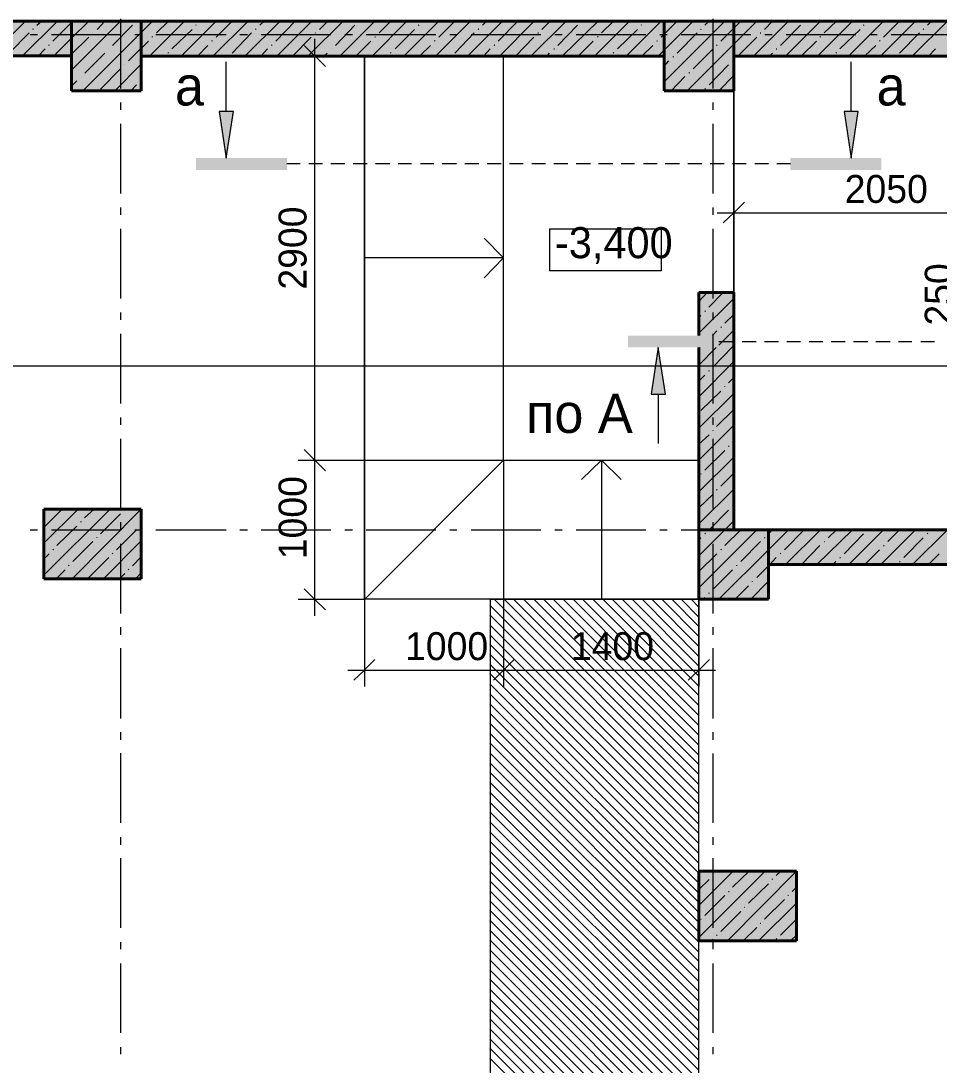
# Model space of a CAD drawing. Header units: millimetres. Extents: x -401725 to 250493, y 305116 to 802890.
# Drawn here: x -375097.931 to -375095.338, y 508984.91 to 508987.86 of the extents above; entities that cross this region are included whole.
import ezdxf

# ---------------------------------------------------------------- set-up
doc = ezdxf.new("R2010")
doc.units = ezdxf.units.MM
doc.layers.add('PDF _Геометрия', color=7, linetype='Continuous', true_color=0x1d1d1d)
doc.layers.add('PDF _Сплошная заливка', color=7, linetype='Continuous', true_color=0xffffff)
doc.layers.add('PDF _Текст', color=7, linetype='Continuous')

msp = doc.modelspace()

# ---------------------------------------------------------------- hatches: boundary and pattern name
at = {"layer": 'PDF _Сплошная заливка', "transparency": 33554559}
for color, points in [(7, [(-375097.3347, 508987.5939), (-375097.333, 508987.6038), (-375097.3696, 508987.6038), (-375097.3696, 508987.5823), (-375097.368, 508987.5823), (-375097.368, 508987.5723), (-375097.3663, 508987.5723), (-375097.3663, 508987.5606), (-375097.3647, 508987.5606), (-375097.3647, 508987.5506), (-375097.363, 508987.5506), (-375097.363, 508987.5389), (-375097.3613, 508987.5389), (-375097.3613, 508987.5273), (-375097.3597, 508987.5273), (-375097.3597, 508987.5173), (-375097.358, 508987.5173), (-375097.358, 508987.5056), (-375097.3563, 508987.5056), (-375097.3563, 508987.4956), (-375097.3547, 508987.4956), (-375097.3547, 508987.4839), (-375097.353, 508987.4839), (-375097.353, 508987.4739), (-375097.3513, 508987.4839), (-375097.3497, 508987.4956), (-375097.348, 508987.5056), (-375097.3463, 508987.5173), (-375097.3447, 508987.5273), (-375097.3413, 508987.5506), (-375097.3397, 508987.5606), (-375097.338, 508987.5723), (-375097.3363, 508987.5823)]), (7, [(-375095.5697, 508987.5939), (-375095.5681, 508987.6038), (-375095.6048, 508987.6038), (-375095.6048, 508987.5939), (-375095.6047, 508987.5939), (-375095.6047, 508987.5823), (-375095.6031, 508987.5823), (-375095.6031, 508987.5723), (-375095.6014, 508987.5723), (-375095.6014, 508987.5606), (-375095.5997, 508987.5606), (-375095.5997, 508987.5506), (-375095.5981, 508987.5506), (-375095.5981, 508987.5389), (-375095.5964, 508987.5389), (-375095.5964, 508987.5273), (-375095.5947, 508987.5273), (-375095.5947, 508987.5173), (-375095.5931, 508987.5173), (-375095.5931, 508987.5056), (-375095.5914, 508987.5056), (-375095.5914, 508987.4956), (-375095.5897, 508987.4956), (-375095.5897, 508987.4839), (-375095.5881, 508987.4839), (-375095.5881, 508987.4739), (-375095.5864, 508987.4839), (-375095.5847, 508987.4956), (-375095.5831, 508987.5056), (-375095.5814, 508987.5173), (-375095.5797, 508987.5273), (-375095.5764, 508987.5506), (-375095.5747, 508987.5606), (-375095.5731, 508987.5723), (-375095.5714, 508987.5823)]), (256, [(-375096.0165, 508986.9706), (-375095.9614, 508986.9706), (-375095.9614, 508986.9373), (-375096.0165, 508986.9373), (-375096.0165, 508986.4223), (-375095.9197, 508986.4223), (-375095.9197, 508987.0921), (-375096.0165, 508987.0921)]), (7, [(-375096.1314, 508986.9273), (-375096.1314, 508986.9371), (-375096.1331, 508986.9371), (-375096.1347, 508986.9273), (-375096.1364, 508986.9156), (-375096.138, 508986.9056), (-375096.1397, 508986.894), (-375096.1414, 508986.884), (-375096.1447, 508986.8606), (-375096.1464, 508986.8506), (-375096.148, 508986.839), (-375096.1497, 508986.829), (-375096.1513, 508986.8181), (-375096.1513, 508986.8072), (-375096.113, 508986.8056), (-375096.113, 508986.8173), (-375096.1147, 508986.8173), (-375096.1147, 508986.829), (-375096.1164, 508986.829), (-375096.1164, 508986.839), (-375096.118, 508986.839), (-375096.118, 508986.8506), (-375096.1197, 508986.8506), (-375096.1197, 508986.8606), (-375096.1214, 508986.8606), (-375096.1214, 508986.8723), (-375096.123, 508986.8723), (-375096.123, 508986.884), (-375096.1247, 508986.884), (-375096.1247, 508986.894), (-375096.1264, 508986.894), (-375096.1264, 508986.9056), (-375096.128, 508986.9056), (-375096.128, 508986.9156), (-375096.1297, 508986.9156), (-375096.1297, 508986.9273)])]:
    msp.add_hatch(color=color, dxfattribs=at).paths.add_polyline_path(points)

# ---------------------------------------------------------------- linework, layer by layer
at = {"layer": 'PDF _Геометрия', "color": 7, "lineweight": 9}
for points in [[(-375100.0913, 508987.8588), (-375092.8661, 508987.8588)], [(-375097.6498, 508987.8654), (-375097.6498, 508987.6688)], [(-375095.9763, 508987.6688), (-375095.9763, 508987.8654)], [(-375097.8848, 508987.8204), (-375097.9048, 508987.8204)], [(-375097.6482, 508987.8205), (-375097.8448, 508987.8205)], [(-375097.5881, 508987.8204), (-375097.6098, 508987.8204)], [(-375097.3515, 508987.8204), (-375097.5499, 508987.8204)], [(-375097.2915, 508987.8204), (-375097.313, 508987.8204)], [(-375097.0565, 508987.8205), (-375097.2532, 508987.8205)], [(-375097.148, 508986.6188), (-375097.1013, 508986.6188), (-375097.1013, 508987.8088)], [(-375096.9948, 508987.8205), (-375097.0165, 508987.8205)], [(-375096.7598, 508987.8205), (-375096.9565, 508987.8205)], [(-375096.6998, 508987.8205), (-375096.7197, 508987.8205)], [(-375096.4631, 508987.8204), (-375096.6598, 508987.8204)], [(-375096.4031, 508987.8205), (-375096.4232, 508987.8205)], [(-375096.1665, 508987.8205), (-375096.3631, 508987.8205)], [(-375096.1064, 508987.8204), (-375096.1264, 508987.8204)], [(-375095.8698, 508987.8205), (-375096.0664, 508987.8205)], [(-375095.8098, 508987.8205), (-375095.8299, 508987.8205)], [(-375095.5732, 508987.8205), (-375095.7699, 508987.8205)], [(-375095.5131, 508987.8204), (-375095.5349, 508987.8204)], [(-375095.2765, 508987.8205), (-375095.4731, 508987.8205)], [(-375097.7881, 508987.7605), (-375099.8949, 508987.7605)], [(-375096.9614, 508987.7605), (-375097.5915, 508987.7605)], [(-375097.1013, 508987.7604), (-375097.1429, 508987.7604)], [(-375097.1014, 508987.7605), (-375097.0548, 508987.7605)], [(-375096.9613, 508987.7604), (-375096.568, 508987.7604)], [(-375096.568, 508987.7604), (-375096.1146, 508987.7604)], [(-375096.568, 508986.6188), (-375096.568, 508987.7604)], [(-375092.9646, 508987.7604), (-375095.918, 508987.7604)], [(-375097.3515, 508987.6038), (-375097.3515, 508987.7438)], [(-375095.5865, 508987.6038), (-375095.5865, 508987.7438)], [(-375097.5914, 508987.6621), (-375097.7881, 508987.6621)], [(-375096.1147, 508987.6621), (-375095.9182, 508987.6621)], [(-375097.6498, 508987.6288), (-375097.6498, 508987.6088)], [(-375097.3716, 508987.6038), (-375097.3515, 508987.4721)], [(-375097.3314, 508987.6038), (-375097.3713, 508987.6038)], [(-375097.3515, 508987.4721), (-375097.3314, 508987.6038)], [(-375095.9763, 508987.6088), (-375095.9763, 508987.6288)], [(-375095.6064, 508987.6038), (-375095.5865, 508987.4721)], [(-375095.5664, 508987.6038), (-375095.6063, 508987.6038)], [(-375095.5864, 508987.4721), (-375095.5664, 508987.6038)], [(-375097.6498, 508987.5688), (-375097.6498, 508987.3721)], [(-375095.9763, 508987.3721), (-375095.9763, 508987.5688)], [(-375095.9182, 508987.0921), (-375095.9182, 508987.3171), (-375095.9182, 508987.3655)], [(-375097.6498, 508987.3321), (-375097.6498, 508987.3121)], [(-375095.9763, 508987.3121), (-375095.9763, 508987.3321)], [(-375095.9647, 508987.3171), (-375095.1113, 508987.3171)], [(-375097.6498, 508987.2721), (-375097.6498, 508987.0754)], [(-375096.4382, 508987.2721), (-375096.4382, 508987.1538)], [(-375096.4381, 508987.2721), (-375096.123, 508987.2721), (-375096.123, 508987.1538)], [(-375095.9763, 508987.0755), (-375095.9763, 508987.2721)], [(-375096.623, 508987.2454), (-375096.568, 508987.1904), (-375096.9613, 508987.1904)], [(-375096.568, 508987.1904), (-375096.623, 508987.1338)], [(-375096.123, 508987.1538), (-375096.4381, 508987.1538)], [(-375096.0165, 508987.0921), (-375096.0165, 508986.9705)], [(-375095.9182, 508987.0921), (-375096.0165, 508987.0921)], [(-375097.6498, 508987.0354), (-375097.6498, 508987.0154)], [(-375095.9763, 508987.0154), (-375095.9763, 508987.0354)], [(-375097.6498, 508986.9754), (-375097.6498, 508986.7788)], [(-375095.9763, 508986.7788), (-375095.9763, 508986.9754)], [(-375096.1314, 508986.9371), (-375096.1514, 508986.8055)], [(-375096.1113, 508986.8054), (-375096.1313, 508986.9371)], [(-375096.0165, 508986.9371), (-375096.0165, 508986.6188)], [(-375096.1513, 508986.8054), (-375096.1113, 508986.8054)], [(-375096.1314, 508986.8054), (-375096.1314, 508986.6655)], [(-375097.6498, 508986.7388), (-375097.6498, 508986.7188)], [(-375095.9763, 508986.7188), (-375095.9763, 508986.7388)], [(-375097.6498, 508986.6788), (-375097.6498, 508986.4821)], [(-375095.9763, 508986.4821), (-375095.9763, 508986.6788)], [(-375097.1014, 508986.6188), (-375096.568, 508986.6188)], [(-375097.1013, 508986.1788), (-375097.1013, 508986.6188)], [(-375096.9613, 508986.2254), (-375096.568, 508986.6188)], [(-375096.5683, 508986.6188), (-375096.0165, 508986.6188), (-375096.0165, 508986.2255)], [(-375096.568, 508986.6188), (-375096.568, 508986.0254), (-375096.568, 508985.9788)], [(-375096.3481, 508986.5638), (-375096.2915, 508986.6188), (-375096.2915, 508986.2255)], [(-375096.2913, 508986.6188), (-375096.2363, 508986.5638)], [(-375097.8665, 508986.4804), (-375097.5914, 508986.4804)], [(-375097.8663, 508986.2838), (-375097.8663, 508986.4804)], [(-375097.5914, 508986.4804), (-375097.5914, 508986.2838)], [(-375097.9048, 508986.4221), (-375097.8848, 508986.4221)], [(-375097.8448, 508986.4221), (-375097.6482, 508986.4221)], [(-375097.6498, 508986.4438), (-375097.6498, 508986.4221)], [(-375097.6098, 508986.4221), (-375097.5881, 508986.4221)], [(-375097.5499, 508986.4221), (-375097.3515, 508986.4221)], [(-375097.313, 508986.4221), (-375097.2915, 508986.4221)], [(-375097.2532, 508986.4221), (-375097.0565, 508986.4221)], [(-375097.0165, 508986.4221), (-375096.9948, 508986.4221)], [(-375096.9565, 508986.4221), (-375096.7598, 508986.4221)], [(-375096.7197, 508986.4221), (-375096.6998, 508986.4221)], [(-375096.6598, 508986.4221), (-375096.4632, 508986.4221)], [(-375096.4232, 508986.4221), (-375096.4031, 508986.4221)], [(-375096.3631, 508986.4221), (-375096.1665, 508986.4221)], [(-375096.1264, 508986.4221), (-375096.1064, 508986.4221)], [(-375096.0664, 508986.4221), (-375095.8698, 508986.4221)], [(-375096.0165, 508986.4221), (-375096.0165, 508986.0255), (-375096.0165, 508985.9788)], [(-375095.9763, 508986.4221), (-375095.9763, 508986.4438)], [(-375095.8299, 508986.4221), (-375095.8098, 508986.4221)], [(-375095.8196, 508986.4221), (-375094.8397, 508986.4221)], [(-375095.7699, 508986.4221), (-375095.5732, 508986.4221)], [(-375095.5349, 508986.4221), (-375095.5131, 508986.4221)], [(-375095.4731, 508986.4221), (-375095.2765, 508986.4221)], [(-375097.6498, 508986.3821), (-375097.6498, 508986.1855)], [(-375095.9763, 508986.1854), (-375095.9763, 508986.3821)], [(-375093.063, 508986.3238), (-375095.8196, 508986.3238)], [(-375097.5914, 508986.2838), (-375097.8665, 508986.2838)], [(-375097.1013, 508986.2254), (-375097.148, 508986.2254)], [(-375097.1014, 508986.2255), (-375096.9614, 508986.2255)], [(-375095.8198, 508986.2255), (-375096.9616, 508986.2255)], [(-375096.6066, 508986.2255), (-375096.0165, 508986.2255), (-375096.9615, 508986.2255)], [(-375096.9614, 508986.2254), (-375096.9614, 508986.0255), (-375096.9614, 508985.9788)], [(-375096.6063, 508986.2254), (-375096.6063, 508979.9554)], [(-375096.0165, 508980.1621), (-375096.0165, 508986.2256)], [(-375097.6498, 508986.1471), (-375097.6498, 508986.1255)], [(-375095.9763, 508986.1254), (-375095.9763, 508986.1471)], [(-375097.6498, 508986.0871), (-375097.6498, 508985.8888)], [(-375095.9763, 508985.8888), (-375095.9763, 508986.0871)], [(-375097.0079, 508986.0254), (-375096.568, 508986.0254)], [(-375096.5683, 508986.0255), (-375095.9698, 508986.0255)], [(-375097.6498, 508985.8505), (-375097.6498, 508985.8288)], [(-375095.9763, 508985.8288), (-375095.9763, 508985.8505)], [(-375097.6498, 508985.7905), (-375097.6498, 508985.5938)], [(-375095.9763, 508985.5938), (-375095.9763, 508985.7904)], [(-375097.6498, 508985.5538), (-375097.6498, 508985.5321)], [(-375095.9763, 508985.5321), (-375095.9763, 508985.5538)], [(-375097.6498, 508985.4938), (-375097.6498, 508985.2971)], [(-375095.9763, 508985.2971), (-375095.9763, 508985.4938)], [(-375096.0165, 508985.2605), (-375096.0165, 508985.4571)], [(-375096.0163, 508985.4571), (-375095.7413, 508985.4571)], [(-375095.7413, 508985.4571), (-375095.7413, 508985.2604)], [(-375097.6498, 508985.2571), (-375097.6498, 508985.2371)], [(-375095.7413, 508985.2604), (-375096.0163, 508985.2604)], [(-375095.9763, 508985.2371), (-375095.9763, 508985.2571)], [(-375097.6498, 508985.1971), (-375097.6498, 508985.0005)], [(-375095.9763, 508985.0004), (-375095.9763, 508985.1971)], [(-375097.6498, 508984.9605), (-375097.6498, 508984.9405)], [(-375095.9763, 508984.9404), (-375095.9763, 508984.9604)]]:
    msp.add_lwpolyline(points, dxfattribs=at)
at = {"layer": 'PDF _Геометрия', "color": 7, "lineweight": 40}
for points in [[(-375099.8949, 508987.8588), (-375097.7881, 508987.8588), (-375097.7881, 508987.6621)], [(-375097.5914, 508987.7604), (-375097.5914, 508987.8588), (-375097.7881, 508987.8588)], [(-375097.7881, 508987.7605), (-375097.7881, 508987.8588)], [(-375097.5914, 508987.6621), (-375097.5914, 508987.8588)], [(-375097.5912, 508987.8588), (-375096.1146, 508987.8588), (-375096.1146, 508987.6621)], [(-375095.9182, 508987.7605), (-375095.9182, 508987.8588), (-375096.1147, 508987.8588)], [(-375096.1146, 508987.7604), (-375096.1146, 508987.8588)], [(-375095.9182, 508987.6621), (-375095.9182, 508987.8588)], [(-375092.9646, 508987.8588), (-375095.918, 508987.8588)], [(-375099.8948, 508987.7605), (-375097.788, 508987.7605)], [(-375097.5912, 508987.7604), (-375096.1146, 508987.7604)], [(-375095.918, 508987.7604), (-375092.9647, 508987.7604)], [(-375097.7881, 508987.6621), (-375097.5914, 508987.6621)], [(-375096.1147, 508987.6621), (-375095.9182, 508987.6621)], [(-375096.0165, 508987.0921), (-375096.0165, 508986.9705)], [(-375095.9182, 508987.0921), (-375096.0165, 508987.0921)], [(-375095.9182, 508986.4221), (-375095.9182, 508987.0921)], [(-375096.0165, 508986.9371), (-375096.0165, 508986.4221)], [(-375097.5914, 508986.4804), (-375097.8665, 508986.4804)], [(-375097.8663, 508986.4804), (-375097.8663, 508986.2838)], [(-375097.5914, 508986.2838), (-375097.5914, 508986.4804)], [(-375095.8198, 508986.3238), (-375095.8198, 508986.4221), (-375096.0166, 508986.4221)], [(-375096.0165, 508986.4221), (-375095.9182, 508986.4221)], [(-375096.0165, 508986.4221), (-375096.0165, 508986.2255)], [(-375095.8198, 508986.2255), (-375095.8198, 508986.4221)], [(-375093.7364, 508986.4221), (-375095.8197, 508986.4221)], [(-375095.8196, 508986.3238), (-375093.0629, 508986.3238)], [(-375097.8665, 508986.2838), (-375097.5914, 508986.2838)], [(-375096.0166, 508986.2255), (-375095.8198, 508986.2255)], [(-375096.0165, 508985.4571), (-375096.0165, 508985.2605)], [(-375095.7413, 508985.4571), (-375096.0163, 508985.4571)], [(-375095.7413, 508985.2604), (-375095.7413, 508985.4571)], [(-375096.0163, 508985.2604), (-375095.7413, 508985.2604)]]:
    msp.add_lwpolyline(points, dxfattribs=at)
at = {"layer": 'PDF _Геометрия', "lineweight": 9}
for points in [[(-375098.0164, 508987.7605), (-375097.9182, 508987.8588)], [(-375097.9279, 508987.7604), (-375097.828, 508987.8588)], [(-375097.8965, 508987.8355), (-375097.8965, 508987.8371)], [(-375097.8865, 508987.8471), (-375097.8731, 508987.8588)], [(-375097.8414, 508987.8021), (-375097.7881, 508987.8555)], [(-375097.7882, 508987.8555), (-375097.7848, 508987.8588)], [(-375097.7881, 508987.8104), (-375097.7397, 508987.8588)], [(-375097.7881, 508987.7205), (-375097.6498, 508987.8588)], [(-375097.7162, 508987.8355), (-375097.6946, 508987.8588)], [(-375097.6731, 508987.7904), (-375097.6164, 508987.8471)], [(-375097.6047, 508987.8588), (-375097.6047, 508987.8588)], [(-375097.5914, 508987.8271), (-375097.5596, 508987.8588)], [(-375097.5681, 508987.7604), (-375097.4697, 508987.8588)], [(-375097.548, 508987.8255), (-375097.5148, 508987.8588)], [(-375097.4781, 508987.7605), (-375097.3798, 508987.8588)], [(-375097.4365, 508987.8471), (-375097.4365, 508987.8488)], [(-375097.4248, 508987.8588), (-375097.4248, 508987.8588)], [(-375097.3882, 508987.7605), (-375097.2898, 508987.8588)], [(-375097.3797, 508987.8138), (-375097.3347, 508987.8588)], [(-375097.298, 508987.7605), (-375097.1996, 508987.8588)], [(-375097.2681, 508987.8354), (-375097.2681, 508987.8371)], [(-375097.2564, 508987.8471), (-375097.2447, 508987.8588)], [(-375097.2114, 508987.8021), (-375097.1564, 508987.8588)], [(-375097.2081, 508987.7605), (-375097.1097, 508987.8588)], [(-375097.1197, 508987.7605), (-375097.0214, 508987.8588)], [(-375097.088, 508987.8354), (-375097.0646, 508987.8588)], [(-375097.0429, 508987.7904), (-375096.988, 508987.8471)], [(-375097.0298, 508987.7605), (-375096.9315, 508987.8588)], [(-375096.9763, 508987.8588), (-375096.9763, 508987.8588)], [(-375096.9396, 508987.7604), (-375096.8413, 508987.8588)], [(-375096.9197, 508987.8254), (-375096.8864, 508987.8588)], [(-375096.8496, 508987.7604), (-375096.7514, 508987.8588)], [(-375096.808, 508987.8471), (-375096.8063, 508987.8488)], [(-375096.7965, 508987.8588), (-375096.7965, 508987.8588)], [(-375096.7597, 508987.7605), (-375096.6615, 508987.8588)], [(-375096.7513, 508987.8138), (-375096.7063, 508987.8588)], [(-375096.6697, 508987.7604), (-375096.5713, 508987.8588)], [(-375096.6398, 508987.8354), (-375096.6381, 508987.8371)], [(-375096.6279, 508987.8471), (-375096.6164, 508987.8588)], [(-375096.5831, 508987.8021), (-375096.5281, 508987.8588)], [(-375096.5798, 508987.7604), (-375096.4814, 508987.8588)], [(-375096.4898, 508987.7605), (-375096.3914, 508987.8588)], [(-375096.4598, 508987.8355), (-375096.4365, 508987.8588)], [(-375096.4147, 508987.7904), (-375096.3596, 508987.8471)], [(-375096.4016, 508987.7605), (-375096.3015, 508987.8588)], [(-375096.3481, 508987.8588), (-375096.3463, 508987.8588)], [(-375096.3113, 508987.7604), (-375096.2129, 508987.8588)], [(-375096.2914, 508987.8254), (-375096.258, 508987.8588)], [(-375096.2213, 508987.7605), (-375096.123, 508987.8588)], [(-375096.1799, 508987.8471), (-375096.1782, 508987.8488)], [(-375096.1681, 508987.8588), (-375096.1681, 508987.8588)], [(-375096.1149, 508987.8221), (-375096.0782, 508987.8588)], [(-375096.1148, 508987.7771), (-375096.0331, 508987.8588)], [(-375096.1148, 508987.6871), (-375095.9432, 508987.8588)], [(-375096.0115, 508987.8355), (-375096.0097, 508987.8371)], [(-375095.9998, 508987.8471), (-375095.988, 508987.8588)], [(-375095.9548, 508987.8021), (-375095.9182, 508987.8388)], [(-375095.9181, 508987.8388), (-375095.8981, 508987.8588)], [(-375095.918, 508987.7938), (-375095.853, 508987.8588)], [(-375095.8615, 508987.7605), (-375095.7631, 508987.8588)], [(-375095.8315, 508987.8355), (-375095.8082, 508987.8588)], [(-375095.7863, 508987.7904), (-375095.7296, 508987.8471)], [(-375095.7715, 508987.7604), (-375095.6731, 508987.8588)], [(-375095.7197, 508987.8588), (-375095.718, 508987.8588)], [(-375095.6813, 508987.7604), (-375095.583, 508987.8588)], [(-375095.6631, 508987.8255), (-375095.628, 508987.8588)], [(-375095.5929, 508987.7605), (-375095.4947, 508987.8588)], [(-375095.5516, 508987.8471), (-375095.5498, 508987.8488)], [(-375095.5399, 508987.8588), (-375095.5381, 508987.8588)], [(-375095.503, 508987.7605), (-375095.4047, 508987.8588)], [(-375095.4947, 508987.8138), (-375095.4498, 508987.8588)], [(-375095.4133, 508987.7605), (-375095.3148, 508987.8588)], [(-375095.3831, 508987.8355), (-375095.3814, 508987.8371)], [(-375095.3713, 508987.8471), (-375095.3596, 508987.8588)], [(-375097.9649, 508987.7688), (-375097.9081, 508987.8255)], [(-375097.8381, 508987.7605), (-375097.7881, 508987.8105)], [(-375097.7881, 508987.7655), (-375097.7397, 508987.8138)], [(-375097.7563, 508987.6621), (-375097.5914, 508987.8271)], [(-375097.728, 508987.8254), (-375097.728, 508987.8254)], [(-375097.5596, 508987.8138), (-375097.5596, 508987.8154)], [(-375097.5047, 508987.7804), (-375097.4479, 508987.8354)], [(-375097.3348, 508987.7688), (-375097.2798, 508987.8254)], [(-375097.1646, 508987.7604), (-375097.1113, 508987.8138)], [(-375097.0997, 508987.8255), (-375097.098, 508987.8255)], [(-375096.9313, 508987.8138), (-375096.9296, 508987.8154)], [(-375096.8748, 508987.7805), (-375096.8198, 508987.8355)], [(-375096.7063, 508987.7688), (-375096.6514, 508987.8254)], [(-375096.5347, 508987.7604), (-375096.483, 508987.8138)], [(-375096.4714, 508987.8255), (-375096.4697, 508987.8255)], [(-375096.3032, 508987.8138), (-375096.3015, 508987.8154)], [(-375096.2466, 508987.7805), (-375096.1898, 508987.8355)], [(-375096.1228, 508987.8138), (-375096.1146, 508987.8221)], [(-375096.0782, 508987.7688), (-375096.0214, 508987.8254)], [(-375095.9062, 508987.7604), (-375095.853, 508987.8138)], [(-375095.8431, 508987.8255), (-375095.8413, 508987.8255)], [(-375095.6749, 508987.8138), (-375095.6731, 508987.8155)], [(-375095.6181, 508987.7805), (-375095.5615, 508987.8355)], [(-375095.4497, 508987.7688), (-375095.3931, 508987.8254)], [(-375097.8831, 508987.7604), (-375097.863, 508987.7805)], [(-375097.8514, 508987.7904), (-375097.8514, 508987.7921)], [(-375097.6829, 508987.7804), (-375097.6829, 508987.7804)], [(-375097.6279, 508987.7471), (-375097.5914, 508987.7821)], [(-375097.5912, 508987.7821), (-375097.5713, 508987.8021)], [(-375097.4331, 508987.7604), (-375097.4031, 508987.7905)], [(-375097.3914, 508987.8021), (-375097.3914, 508987.8038)], [(-375097.2531, 508987.7605), (-375097.2347, 508987.7804)], [(-375097.223, 508987.7904), (-375097.223, 508987.7921)], [(-375097.0548, 508987.7805), (-375097.0548, 508987.7805)], [(-375096.9847, 508987.7605), (-375096.9432, 508987.8021)], [(-375096.8047, 508987.7605), (-375096.7747, 508987.7905)], [(-375096.7632, 508987.8021), (-375096.7614, 508987.8038)], [(-375096.6246, 508987.7604), (-375096.6063, 508987.7804)], [(-375096.5947, 508987.7904), (-375096.593, 508987.7921)], [(-375096.4266, 508987.7805), (-375096.4248, 508987.7805)], [(-375096.3565, 508987.7605), (-375096.3148, 508987.8021)], [(-375096.1763, 508987.7605), (-375096.1464, 508987.7905)], [(-375096.1348, 508987.8021), (-375096.1331, 508987.8038)], [(-375096.0498, 508987.6621), (-375095.9182, 508987.7938)], [(-375096.0329, 508987.7238), (-375095.9763, 508987.7804)], [(-375095.9664, 508987.7904), (-375095.9646, 508987.7921)], [(-375095.7982, 508987.7804), (-375095.7965, 508987.7804)], [(-375095.7264, 508987.7605), (-375095.6848, 508987.8021)], [(-375095.548, 508987.7605), (-375095.5164, 508987.7904)], [(-375095.5065, 508987.8021), (-375095.5047, 508987.8038)], [(-375095.368, 508987.7604), (-375095.348, 508987.7804)], [(-375097.7931, 508987.7605), (-375097.7881, 508987.7655)], [(-375097.7512, 508987.7121), (-375097.6946, 508987.7688)], [(-375097.5148, 508987.7688), (-375097.5148, 508987.7705)], [(-375097.0748, 508987.7605), (-375097.0665, 508987.7688)], [(-375096.8864, 508987.7688), (-375096.8864, 508987.7704)], [(-375096.4448, 508987.7605), (-375096.4382, 508987.7688)], [(-375096.2582, 508987.7688), (-375096.2564, 508987.7705)], [(-375096.1313, 508987.7604), (-375096.1146, 508987.7771)], [(-375096.0897, 508987.7571), (-375096.088, 508987.7588)], [(-375095.8165, 508987.7605), (-375095.8082, 508987.7688)], [(-375095.6298, 508987.7688), (-375095.628, 508987.7704)], [(-375097.7064, 508987.6671), (-375097.6498, 508987.7238)], [(-375097.6664, 508987.6621), (-375097.5914, 508987.7371)], [(-375097.6381, 508987.7354), (-375097.6381, 508987.7354)], [(-375096.1145, 508987.7321), (-375096.1013, 508987.7471)], [(-375095.988, 508987.6788), (-375095.9331, 508987.7354)], [(-375095.9216, 508987.7471), (-375095.9198, 508987.7471)], [(-375097.7882, 508987.6755), (-375097.7731, 508987.6905)], [(-375097.7614, 508987.7021), (-375097.7614, 508987.7021)], [(-375097.593, 508987.6904), (-375097.593, 508987.6904)], [(-375096.0947, 508987.6621), (-375096.0565, 508987.7021)], [(-375096.0449, 508987.7121), (-375096.0432, 508987.7138)], [(-375095.9598, 508987.6621), (-375095.9182, 508987.7055)], [(-375097.6213, 508987.6621), (-375097.6047, 508987.6788)], [(-375095.9998, 508987.6671), (-375095.9981, 508987.6688)], [(-375096.0165, 508986.9771), (-375095.9182, 508987.0755)], [(-375096.0164, 508987.0671), (-375095.9932, 508987.0921)], [(-375095.9882, 508987.0504), (-375095.9481, 508987.0921)], [(-375096.0164, 508987.0221), (-375096.0114, 508987.0271)], [(-375095.9998, 508987.0388), (-375095.9981, 508987.0404)], [(-375095.9433, 508987.0055), (-375095.9182, 508987.0305)], [(-375095.978, 508986.9704), (-375095.9663, 508986.9838)], [(-375095.9598, 508986.9438), (-375095.9182, 508986.9855)], [(-375095.9547, 508986.9938), (-375095.953, 508986.9954)], [(-375096.0165, 508986.8871), (-375095.9682, 508986.9371)], [(-375096.0162, 508986.9321), (-375096.013, 508986.9371)], [(-375095.9763, 508986.8821), (-375095.9214, 508986.9388)], [(-375096.0165, 508986.7971), (-375095.9182, 508986.8971)], [(-375095.988, 508986.8704), (-375095.988, 508986.8721)], [(-375096.0164, 508986.8421), (-375095.9997, 508986.8588)], [(-375095.9332, 508986.8371), (-375095.9182, 508986.8521)], [(-375096.0165, 508986.7088), (-375095.9182, 508986.8071)], [(-375096.0115, 508986.7588), (-375095.9549, 508986.8138)], [(-375095.9432, 508986.8255), (-375095.9432, 508986.8271)], [(-375095.9666, 508986.7138), (-375095.9182, 508986.7621)], [(-375096.0165, 508986.6188), (-375095.9182, 508986.7171)], [(-375096.0163, 508986.6638), (-375095.988, 508986.6905)], [(-375095.9763, 508986.7021), (-375095.9763, 508986.7038)], [(-375095.9332, 508986.6571), (-375095.9315, 508986.6588)], [(-375095.9214, 508986.6688), (-375095.9182, 508986.6721)], [(-375095.9998, 508986.5905), (-375095.9432, 508986.6455)], [(-375096.0165, 508986.5288), (-375095.9182, 508986.6271)], [(-375096.0115, 508986.5788), (-375096.0097, 508986.5805)], [(-375095.9548, 508986.5455), (-375095.9182, 508986.5821)], [(-375096.0165, 508986.4388), (-375095.9182, 508986.5371)], [(-375096.0164, 508986.4838), (-375095.9763, 508986.5221)], [(-375095.9664, 508986.5338), (-375095.9646, 508986.5354)], [(-375097.8666, 508986.3838), (-375097.7699, 508986.4805)], [(-375097.8665, 508986.4738), (-375097.8598, 508986.4805)], [(-375097.8663, 508986.2938), (-375097.6797, 508986.4804)], [(-375097.7864, 508986.2838), (-375097.5914, 508986.4804)], [(-375097.7514, 508986.4555), (-375097.7248, 508986.4804)], [(-375095.9216, 508986.4888), (-375095.9198, 508986.4905)], [(-375097.8662, 508986.4288), (-375097.8179, 508986.4771)], [(-375097.7064, 508986.4105), (-375097.6498, 508986.4671)], [(-375097.6381, 508986.4771), (-375097.6381, 508986.4788)], [(-375095.988, 508986.4221), (-375095.9331, 508986.4771)], [(-375097.8298, 508986.3771), (-375097.7731, 508986.4321)], [(-375097.7614, 508986.4438), (-375097.7614, 508986.4455)], [(-375097.6614, 508986.3655), (-375097.6047, 508986.4221)], [(-375097.593, 508986.4321), (-375097.593, 508986.4338)], [(-375096.0166, 508986.3488), (-375095.9432, 508986.4221)], [(-375096.0162, 508986.2588), (-375095.853, 508986.4221)], [(-375095.988, 508986.4221), (-375095.988, 508986.4221)], [(-375095.9433, 508986.4221), (-375095.9182, 508986.4471)], [(-375095.943, 508986.3771), (-375095.8981, 508986.4221)], [(-375095.8197, 508986.3654), (-375095.7631, 508986.4221)], [(-375095.8197, 508986.4105), (-375095.8082, 508986.4221)], [(-375095.7745, 508986.3654), (-375095.7196, 508986.4221)], [(-375095.7715, 508986.3238), (-375095.6731, 508986.4221)], [(-375095.683, 508986.3238), (-375095.5829, 508986.4221)], [(-375095.6513, 508986.3988), (-375095.628, 508986.4221)], [(-375095.5929, 508986.3238), (-375095.4947, 508986.4221)], [(-375095.5398, 508986.4221), (-375095.5398, 508986.4221)], [(-375095.503, 508986.3238), (-375095.4047, 508986.4221)], [(-375095.483, 508986.3888), (-375095.4498, 508986.4221)], [(-375095.4133, 508986.3238), (-375095.3148, 508986.4221)], [(-375095.3596, 508986.4221), (-375095.3596, 508986.4221)], [(-375097.7163, 508986.3988), (-375097.7163, 508986.4004)], [(-375096.0164, 508986.3938), (-375096.0114, 508986.3988)], [(-375095.9998, 508986.4104), (-375095.9981, 508986.4121)], [(-375095.8314, 508986.3988), (-375095.8296, 508986.4004)], [(-375095.8198, 508986.4105), (-375095.8198, 508986.4105)], [(-375095.6063, 508986.3538), (-375095.5514, 508986.4105)], [(-375095.4381, 508986.3438), (-375095.383, 508986.3988)], [(-375095.3715, 508986.4105), (-375095.3697, 508986.4121)], [(-375097.8414, 508986.3654), (-375097.8397, 508986.3671)], [(-375097.7846, 508986.3321), (-375097.728, 508986.3888)], [(-375097.6981, 508986.2838), (-375097.5914, 508986.3904)], [(-375095.9598, 508986.2255), (-375095.8198, 508986.3655)], [(-375095.9547, 508986.3654), (-375095.953, 508986.3671)], [(-375095.8979, 508986.3321), (-375095.8429, 508986.3888)], [(-375095.7265, 508986.3238), (-375095.6748, 508986.3771)], [(-375095.6632, 508986.3888), (-375095.6615, 508986.3888)], [(-375095.5481, 508986.3238), (-375095.5063, 508986.3654)], [(-375095.4948, 508986.3771), (-375095.493, 508986.3771)], [(-375097.8664, 508986.3388), (-375097.8514, 508986.3538)], [(-375097.7395, 508986.2871), (-375097.6829, 508986.3438)], [(-375097.6732, 508986.3538), (-375097.6715, 508986.3555)], [(-375097.6164, 508986.3204), (-375097.5914, 508986.3454)], [(-375096.0164, 508986.3038), (-375095.9663, 508986.3538)], [(-375095.8165, 508986.3238), (-375095.7981, 508986.3438)], [(-375095.7866, 508986.3538), (-375095.7848, 508986.3555)], [(-375095.6181, 508986.3438), (-375095.6164, 508986.3438)], [(-375095.3682, 508986.3238), (-375095.3382, 508986.3538)], [(-375097.8314, 508986.2838), (-375097.8063, 508986.3088)], [(-375097.7965, 508986.3205), (-375097.7949, 508986.3221)], [(-375097.6281, 508986.3088), (-375097.6264, 508986.3105)], [(-375095.9763, 508986.2538), (-375095.9214, 508986.3088)], [(-375095.9098, 508986.3204), (-375095.9098, 508986.3221)], [(-375095.8533, 508986.2871), (-375095.8198, 508986.3205)], [(-375095.638, 508986.3238), (-375095.6297, 508986.3321)], [(-375095.4497, 508986.3321), (-375095.4479, 508986.3321)], [(-375097.653, 508986.2838), (-375097.6381, 508986.2988)], [(-375097.608, 508986.2838), (-375097.5914, 508986.3004)], [(-375095.8699, 508986.2255), (-375095.8198, 508986.2771)], [(-375095.8647, 508986.2755), (-375095.8647, 508986.2771)], [(-375095.9147, 508986.2254), (-375095.8763, 508986.2638)], [(-375096.0047, 508986.2255), (-375095.9997, 508986.2304)], [(-375095.988, 508986.2421), (-375095.988, 508986.2438)], [(-375095.8198, 508986.2305), (-375095.8198, 508986.2321)], [(-375096.0166, 508985.3605), (-375095.9198, 508985.4571)], [(-375096.0165, 508985.4504), (-375096.0097, 508985.4571)], [(-375096.0163, 508985.2704), (-375095.8296, 508985.4571)], [(-375095.9664, 508985.4554), (-375095.9646, 508985.4571)], [(-375095.9362, 508985.2604), (-375095.7413, 508985.4571)], [(-375095.9214, 508985.4121), (-375095.8747, 508985.4571)], [(-375095.7981, 508985.4455), (-375095.7848, 508985.4571)], [(-375096.0163, 508985.4054), (-375095.988, 508985.4338)], [(-375095.9763, 508985.4454), (-375095.9763, 508985.4454)], [(-375095.8764, 508985.3671), (-375095.8198, 508985.4221)], [(-375095.8082, 508985.4338), (-375095.8082, 508985.4355)], [(-375095.9998, 508985.3321), (-375095.9432, 508985.3888)], [(-375095.9332, 508985.4005), (-375095.9315, 508985.4005)], [(-375095.7648, 508985.3888), (-375095.7631, 508985.3904)], [(-375095.7529, 508985.4004), (-375095.7413, 508985.4121)], [(-375095.8481, 508985.2604), (-375095.7413, 508985.3671)], [(-375095.8314, 508985.3221), (-375095.7747, 508985.3771)], [(-375095.9548, 508985.2871), (-375095.8981, 508985.3438)], [(-375095.8882, 508985.3554), (-375095.8864, 508985.3554)], [(-375096.0115, 508985.3221), (-375096.0097, 508985.3221)], [(-375095.8431, 508985.3104), (-375095.8413, 508985.3104)], [(-375095.7864, 508985.2771), (-375095.7413, 508985.3221)], [(-375095.9664, 508985.2771), (-375095.9646, 508985.2771)], [(-375095.8914, 508985.2604), (-375095.853, 508985.2988)], [(-375095.7579, 508985.2604), (-375095.7413, 508985.2771)], [(-375095.9813, 508985.2604), (-375095.9763, 508985.2654)], [(-375095.7982, 508985.2655), (-375095.7965, 508985.2671)]]:
    msp.add_lwpolyline(points, dxfattribs=at)
at = {"layer": 'PDF _Геометрия', "color": 7, "lineweight": 18}
for points in [[(-375097.1013, 508987.7604), (-375097.1312, 508987.7904)], [(-375097.1014, 508987.7605), (-375097.0714, 508987.7305)], [(-375095.9181, 508987.3171), (-375095.888, 508987.3471)], [(-375095.9182, 508987.3171), (-375095.9483, 508987.2888)], [(-375097.1013, 508986.6188), (-375097.1312, 508986.6488)], [(-375097.1014, 508986.6188), (-375097.0714, 508986.5888)], [(-375097.1013, 508986.2254), (-375097.1312, 508986.2554)], [(-375097.1014, 508986.2254), (-375097.0714, 508986.1955)], [(-375096.9616, 508986.0255), (-375096.9315, 508986.0555)], [(-375096.568, 508986.0255), (-375096.5381, 508986.0555)], [(-375096.0164, 508986.0255), (-375095.9864, 508986.0554)], [(-375096.9614, 508986.0255), (-375096.9914, 508985.9971)], [(-375096.568, 508986.0254), (-375096.5964, 508985.9971)], [(-375096.0165, 508986.0255), (-375096.0465, 508985.9971)]]:
    msp.add_lwpolyline(points, dxfattribs=at)
at = {"layer": 'PDF _Геометрия', "color": 7, "lineweight": 9}
for points in [[(-375096.9614, 508987.7604), (-375096.9614, 508986.2255)], [(-375095.9182, 508987.0921), (-375095.9182, 508987.6621)]]:
    msp.add_lwpolyline(points, close=True, dxfattribs=at)
at = {"layer": 'PDF _Геометрия', "color": 8, "lineweight": 9, "true_color": 0x808080}
for points in [[(-375097.1431, 508987.4555), (-375097.1799, 508987.4555)], [(-375097.0798, 508987.4555), (-375097.1181, 508987.4555)], [(-375097.0163, 508987.4554), (-375097.0563, 508987.4554)], [(-375096.953, 508987.4554), (-375096.993, 508987.4554)], [(-375096.8897, 508987.4554), (-375096.9296, 508987.4554)], [(-375096.828, 508987.4554), (-375096.8662, 508987.4554)], [(-375096.7647, 508987.4554), (-375096.803, 508987.4554)], [(-375096.7014, 508987.4554), (-375096.7415, 508987.4554)], [(-375096.6381, 508987.4555), (-375096.678, 508987.4555)], [(-375096.5748, 508987.4555), (-375096.6148, 508987.4555)], [(-375096.5131, 508987.4555), (-375096.5514, 508987.4555)], [(-375096.4498, 508987.4555), (-375096.4882, 508987.4555)], [(-375096.3863, 508987.4554), (-375096.4262, 508987.4554)], [(-375096.323, 508987.4554), (-375096.3629, 508987.4554)], [(-375096.2597, 508987.4554), (-375096.2997, 508987.4554)], [(-375096.198, 508987.4555), (-375096.2363, 508987.4555)], [(-375096.1347, 508987.4555), (-375096.1731, 508987.4555)], [(-375096.0714, 508987.4555), (-375096.1114, 508987.4555)], [(-375096.0081, 508987.4554), (-375096.0481, 508987.4554)], [(-375095.9448, 508987.4555), (-375095.9849, 508987.4555)], [(-375095.8831, 508987.4555), (-375095.9215, 508987.4555)], [(-375095.8198, 508987.4555), (-375095.8583, 508987.4555)], [(-375095.7582, 508987.4555), (-375095.7964, 508987.4555)], [(-375095.9598, 508986.9538), (-375095.9182, 508986.9538)], [(-375095.8945, 508986.9538), (-375095.8546, 508986.9538)], [(-375095.8313, 508986.9538), (-375095.7913, 508986.9538)], [(-375095.7679, 508986.9538), (-375095.7296, 508986.9538)], [(-375095.7047, 508986.9538), (-375095.6663, 508986.9538)], [(-375095.643, 508986.9538), (-375095.603, 508986.9538)], [(-375095.5797, 508986.9538), (-375095.5398, 508986.9538)], [(-375095.5165, 508986.9538), (-375095.4765, 508986.9538)], [(-375095.4531, 508986.9538), (-375095.4148, 508986.9538)], [(-375095.3899, 508986.9538), (-375095.3515, 508986.9538)], [(-375134.6447, 508986.8855), (-375091.7322, 508986.8855)]]:
    msp.add_lwpolyline(points, dxfattribs=at)
at = {"layer": 'PDF _Геометрия', "color": 9, "lineweight": 9, "true_color": 0xc3c3c3}
for points in [[(-375096.0165, 508985.6471), (-375096.5948, 508986.2255)], [(-375096.0165, 508985.6755), (-375096.5665, 508986.2255)], [(-375096.0165, 508985.7021), (-375096.5398, 508986.2255)], [(-375096.0165, 508985.7305), (-375096.5115, 508986.2255)], [(-375096.0165, 508985.7588), (-375096.4832, 508986.2255)], [(-375096.0165, 508985.7855), (-375096.455, 508986.2255)], [(-375096.0165, 508985.8138), (-375096.4282, 508986.2255)], [(-375096.0165, 508985.8421), (-375096.4, 508986.2255)], [(-375096.0165, 508985.8688), (-375096.3714, 508986.2255)], [(-375096.0165, 508985.8971), (-375096.3449, 508986.2255)], [(-375096.0165, 508985.9255), (-375096.3164, 508986.2255)], [(-375096.0165, 508985.9538), (-375096.2882, 508986.2255)], [(-375096.0165, 508985.9805), (-375096.2616, 508986.2255)], [(-375096.0165, 508986.0088), (-375096.2331, 508986.2255)], [(-375096.0165, 508986.0371), (-375096.2049, 508986.2255)], [(-375096.0165, 508986.0638), (-375096.1766, 508986.2255)], [(-375096.0165, 508986.0921), (-375096.1498, 508986.2255)], [(-375096.0165, 508986.1205), (-375096.1216, 508986.2255)], [(-375096.0165, 508986.1488), (-375096.0933, 508986.2255)], [(-375096.0165, 508986.1755), (-375096.0665, 508986.2255)], [(-375096.0165, 508986.2038), (-375096.0383, 508986.2255)], [(-375096.0165, 508985.6188), (-375096.6066, 508986.2088)], [(-375096.0165, 508985.5905), (-375096.6066, 508986.1821)], [(-375096.0165, 508985.5638), (-375096.6066, 508986.1538)], [(-375096.0165, 508985.5355), (-375096.6066, 508986.1255)], [(-375096.0165, 508985.5071), (-375096.6066, 508986.0988)], [(-375096.0165, 508985.4805), (-375096.6066, 508986.0705)], [(-375096.0165, 508985.4521), (-375096.6066, 508986.0422)], [(-375096.0165, 508985.4238), (-375096.6066, 508986.0155)], [(-375096.0165, 508985.3955), (-375096.6066, 508985.9872)], [(-375096.0165, 508985.3688), (-375096.6066, 508985.9588)], [(-375096.0165, 508985.3405), (-375096.6066, 508985.9305)], [(-375096.0165, 508985.3121), (-375096.6066, 508985.9038)], [(-375096.0165, 508985.2855), (-375096.6066, 508985.8755)], [(-375096.0165, 508985.2571), (-375096.6066, 508985.8471)], [(-375096.0165, 508985.2288), (-375096.6066, 508985.8205)], [(-375096.0165, 508985.2021), (-375096.6066, 508985.7921)], [(-375096.0165, 508985.1738), (-375096.6066, 508985.7638)], [(-375096.0165, 508985.1455), (-375096.6066, 508985.7371)], [(-375096.0165, 508985.1171), (-375096.6066, 508985.7088)], [(-375096.0165, 508985.0905), (-375096.6066, 508985.6805)], [(-375096.0165, 508985.0621), (-375096.6066, 508985.6522)], [(-375096.0165, 508985.0338), (-375096.6066, 508985.6255)], [(-375096.0165, 508985.0071), (-375096.6066, 508985.5972)], [(-375096.0165, 508984.9788), (-375096.6066, 508985.5688)], [(-375096.0165, 508984.9505), (-375096.6066, 508985.5422)], [(-375096.0165, 508984.9238), (-375096.6066, 508985.5138)], [(-375096.0165, 508984.8955), (-375096.6066, 508985.4855)], [(-375096.0165, 508984.8671), (-375096.6066, 508985.4571)], [(-375096.0165, 508984.8388), (-375096.6066, 508985.4305)], [(-375096.0165, 508984.8121), (-375096.6066, 508985.4021)], [(-375096.0165, 508984.7838), (-375096.6066, 508985.3738)], [(-375096.0165, 508984.7555), (-375096.6066, 508985.3471)], [(-375096.0165, 508984.7288), (-375096.6066, 508985.3188)], [(-375096.0165, 508984.7005), (-375096.6066, 508985.2905)], [(-375096.0165, 508984.6721), (-375096.6066, 508985.2638)], [(-375096.0165, 508984.6438), (-375096.6066, 508985.2355)], [(-375096.0165, 508984.6171), (-375096.6066, 508985.2072)], [(-375096.0165, 508984.5888), (-375096.6066, 508985.1788)], [(-375096.0165, 508984.5605), (-375096.6066, 508985.1522)], [(-375096.0165, 508984.5338), (-375096.6066, 508985.1238)], [(-375096.0165, 508984.5055), (-375096.6066, 508985.0955)], [(-375096.0165, 508984.4771), (-375096.6066, 508985.0688)], [(-375096.0165, 508984.4505), (-375096.6066, 508985.0405)], [(-375096.0165, 508984.4221), (-375096.6066, 508985.0121)], [(-375096.0165, 508984.3938), (-375096.6066, 508984.9838)], [(-375096.0165, 508984.3655), (-375096.6066, 508984.9571)], [(-375096.0165, 508984.3388), (-375096.6066, 508984.9288)]]:
    msp.add_lwpolyline(points, dxfattribs=at)
at = {"layer": 'PDF _Сплошная заливка', "lineweight": 5, "transparency": 33554559}
for points in [[(-375099.8948, 508987.8588), (-375097.788, 508987.8588), (-375099.8948, 508987.7605), (-375097.788, 508987.7605)], [(-375097.7881, 508987.8588), (-375097.5914, 508987.8588), (-375097.7881, 508987.6621), (-375097.5914, 508987.6621)], [(-375097.5915, 508987.8588), (-375096.1149, 508987.8588), (-375097.5915, 508987.7605), (-375096.1149, 508987.7605)], [(-375096.1147, 508987.8588), (-375095.9182, 508987.8588), (-375096.1147, 508987.6621), (-375095.9182, 508987.6621)], [(-375095.918, 508987.8588), (-375092.9647, 508987.8588), (-375095.918, 508987.7604), (-375092.9647, 508987.7604)], [(-375097.8665, 508986.4804), (-375097.5914, 508986.4804), (-375097.8665, 508986.2838), (-375097.5914, 508986.2838)], [(-375096.0166, 508986.4221), (-375095.8198, 508986.4221), (-375096.0166, 508986.2254), (-375095.8198, 508986.2254)], [(-375095.8196, 508986.4221), (-375093.0629, 508986.4221), (-375095.8196, 508986.3238), (-375093.0629, 508986.3238)], [(-375096.0163, 508985.4571), (-375095.7413, 508985.4571), (-375096.0163, 508985.2604), (-375095.7413, 508985.2604)]]:
    msp.add_solid(points, dxfattribs=at)
at = {"layer": 'PDF _Сплошная заливка', "color": 7, "lineweight": 5, "transparency": 33554559}
for points in [[(-375097.4364, 508987.4721), (-375097.1798, 508987.4721), (-375097.4364, 508987.4388), (-375097.1798, 508987.4388)], [(-375095.758, 508987.4721), (-375095.5014, 508987.4721), (-375095.758, 508987.4388), (-375095.5014, 508987.4388)], [(-375096.2165, 508986.9704), (-375095.9598, 508986.9704), (-375096.2165, 508986.9371), (-375095.9598, 508986.9371)]]:
    msp.add_solid(points, dxfattribs=at)

# ---------------------------------------------------------------- texts
at = {"layer": 'PDF _Текст', "attachment_point": 4, "style": ''}
for s, insert, char_height in [('а', (-375097.4964, 508987.6751), 0.1103), ('а', (-375095.5147, 508987.6751), 0.1103), ('2050', (-375095.6047, 508987.3843), 0.07891), ('-3,400', (-375096.4231, 508987.2249), 0.08768), ('по А', (-375096.5047, 508986.7501), 0.11034), ('1000', (-375096.8464, 508986.0926), 0.07891), ('1400', (-375096.3781, 508986.0926), 0.07891)]:
    msp.add_mtext(s, dxfattribs=dict(at, insert=insert, char_height=char_height))
at = {"layer": 'PDF _Текст', "char_height": 0.07891, "attachment_point": 4, "rotation": 90, "style": ''}
for s, insert in [('2900', (-375097.1636, 508987.1004)), ('250', (-375095.3386, 508986.9988)), ('1000', (-375097.1636, 508986.3388))]:
    msp.add_mtext(s, dxfattribs=dict(at, insert=insert))

doc.saveas('drawing.dxf')
